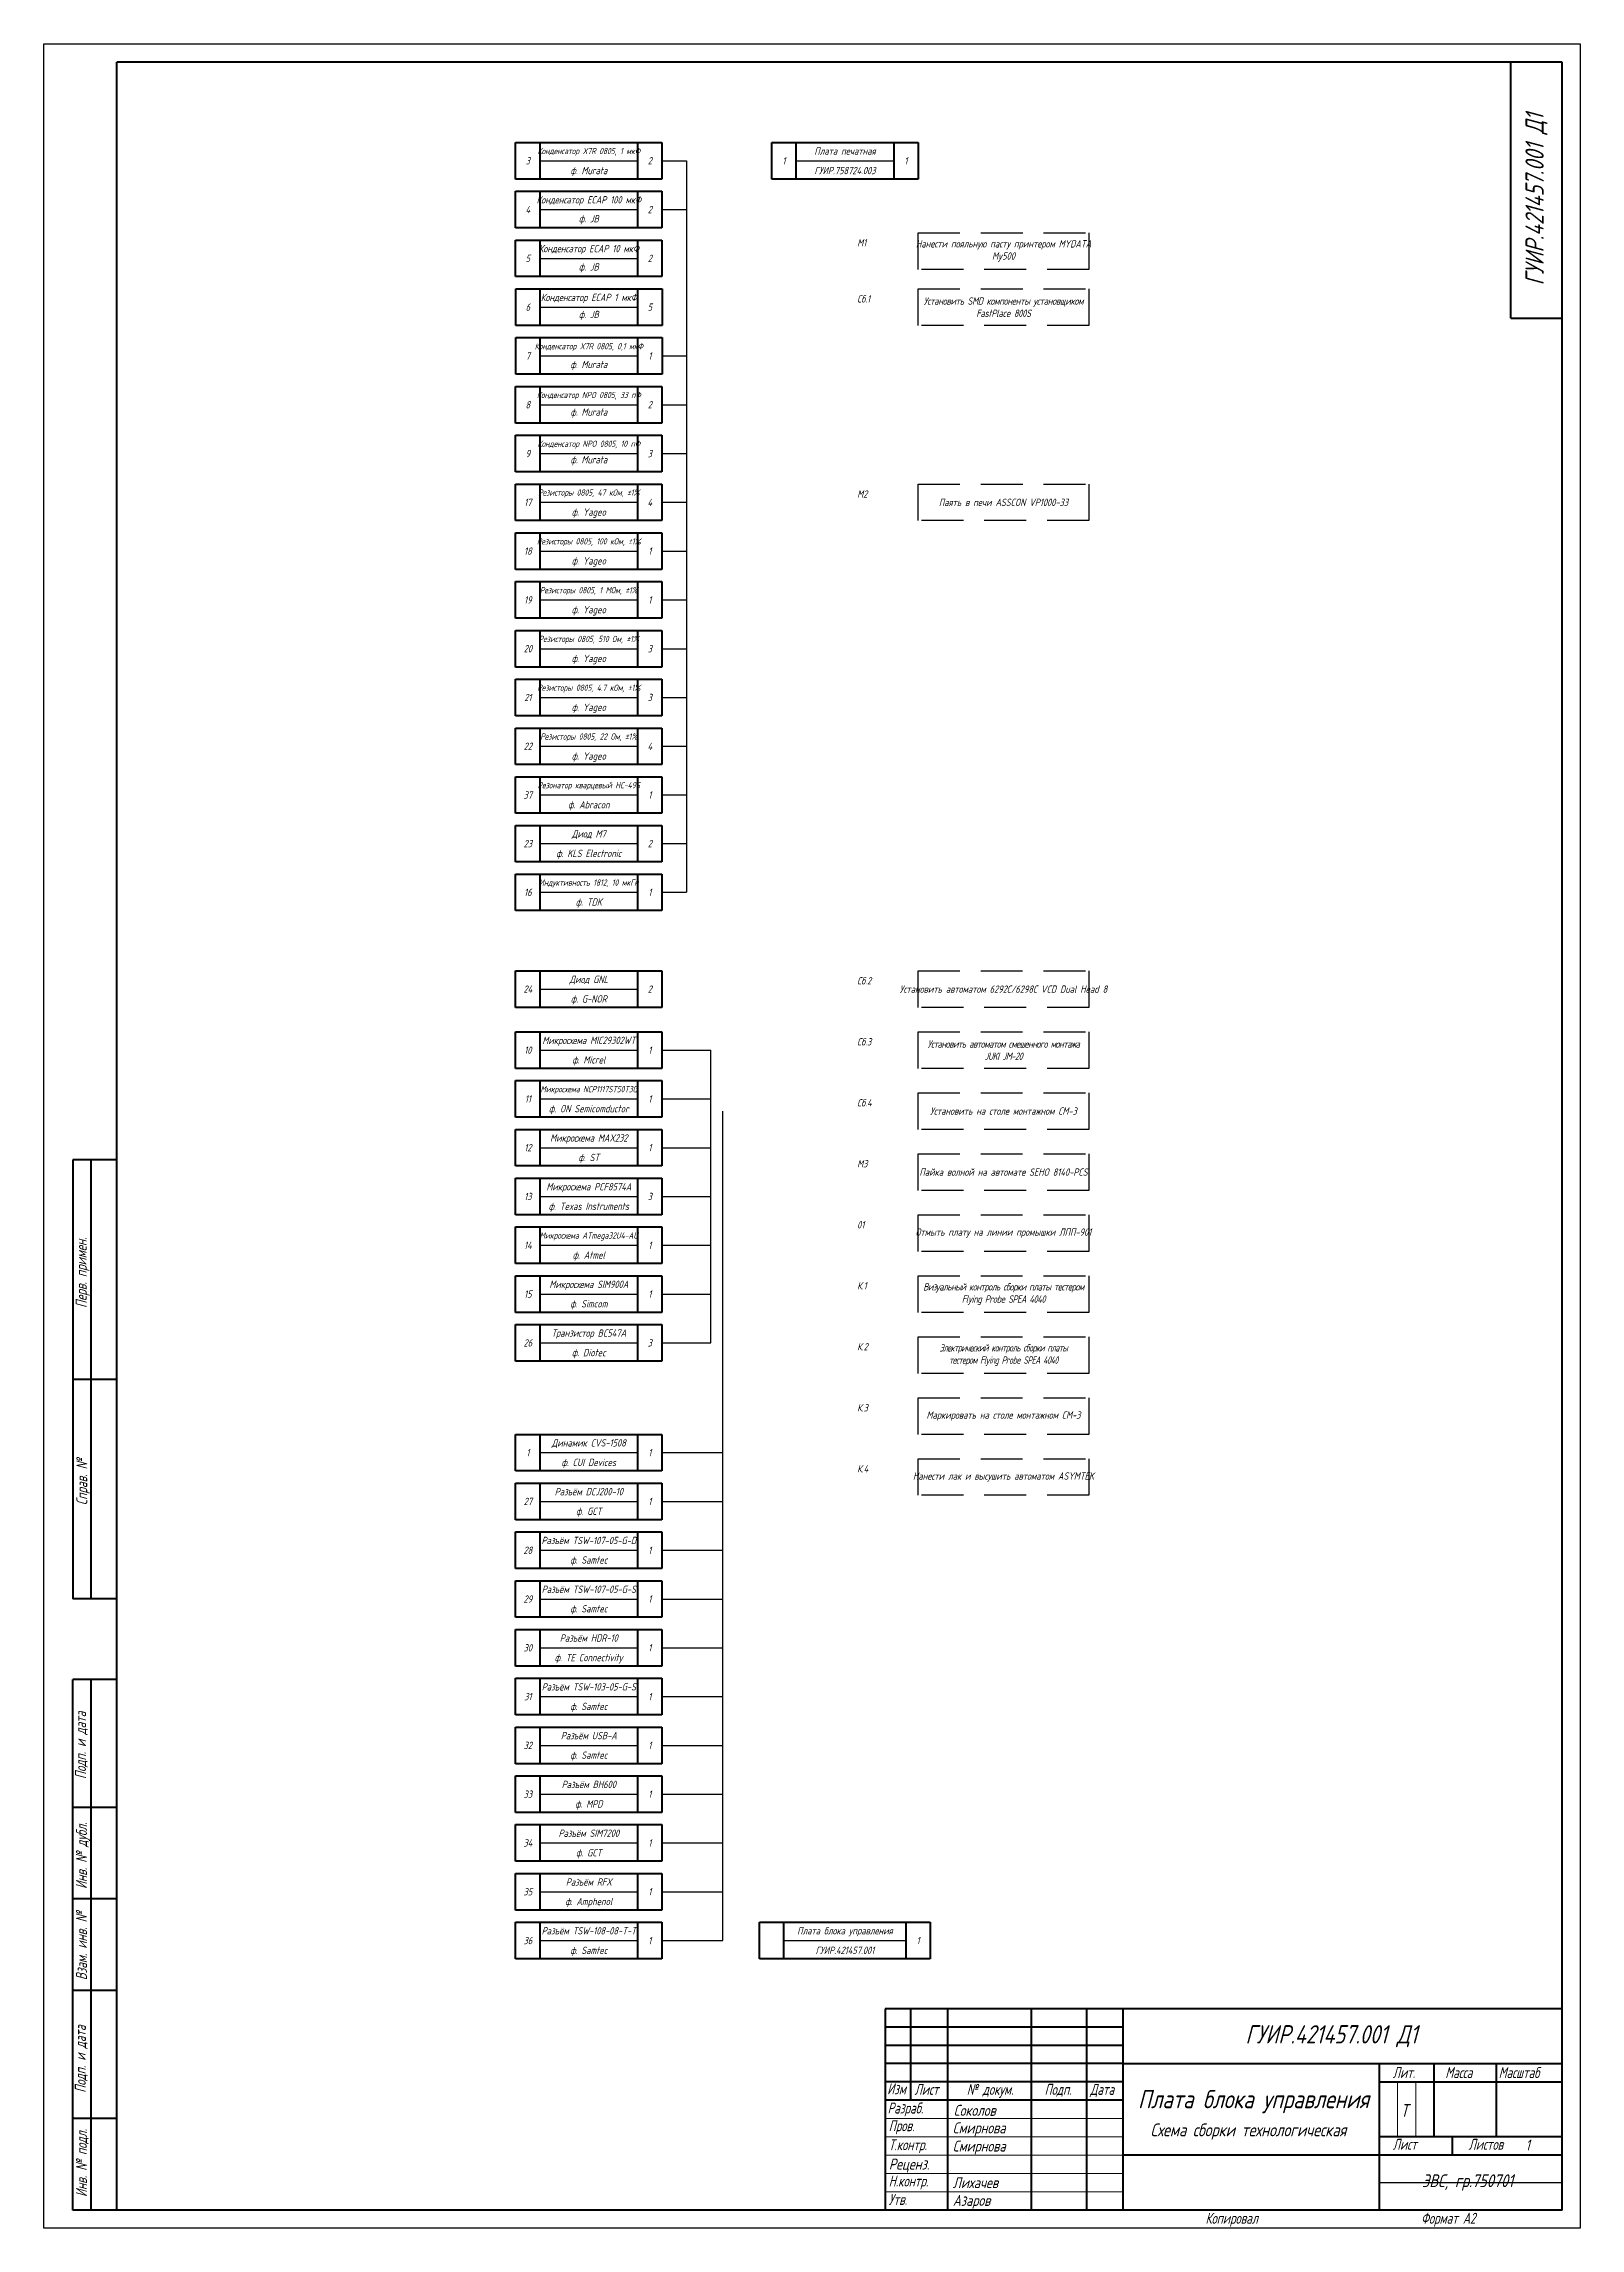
# Paper-space layout 'Лист1' of a CAD drawing. Header units: millimetres. Extents: x -1 to 419, y -1 to 596.
import ezdxf
from ezdxf.enums import TextEntityAlignment as Align

# ---------------------------------------------------------------- set-up
doc = ezdxf.new("R2010")
doc.units = ezdxf.units.MM
doc.header["$LTSCALE"] = 0.5
doc.linetypes.add('DASHED', pattern=[19.05, 12.7, -6.35])
doc.layers.get('0').update_dxf_attribs({"lineweight": 60})
doc.layers.get('Defpoints').update_dxf_attribs({"color": 5})
for name, color, linetype, lineweight in [('1', 2, 'Continuous', 25), ('2', 5, 'Continuous', 53), ('Основная', 7, 'Continuous', 40), ('текст', 7, 'Continuous', 30), ('тонкая', 7, 'Continuous', 20)]:
    doc.layers.add(name, color=color, linetype=linetype, lineweight=lineweight)
for name, color, linetype in [('HIDDEN', 8, 'DASHED'), ('KONTUR', 7, 'Continuous'), ('TEXT', 4, 'Continuous')]:
    doc.layers.add(name, color=color, linetype=linetype)
doc.styles.add('GOST type A0', font='', dxfattribs={"oblique": 15, "height": 3.5})
doc.styles.add('GOST-A', font='', dxfattribs={"width": 0.9, "oblique": 15, "height": 2})
doc.styles.get('GOST type A0').set_extended_font_data('GOST type A')
doc.styles.get('GOST-A').set_extended_font_data('GOST type A')

psp = doc.layouts.new('Лист1')

# ---------------------------------------------------------------- linework, layer by layer
at = {"color": 7}
for p, q in [((294.22, 54.22), (229.22, 54.22)), ((294.22, 49.22), (229.22, 49.22)), ((294.22, 44.22), (229.22, 44.22)), ((364.22, 4.22), (364.22, 4.22)), ((364.22, 4.22), (364.22, 4.22)), ((364.22, 4.22), (364.22, 4.22))]:
    psp.add_line(p, q, dxfattribs=at)
at = {"color": 7, "lineweight": 50}
for p, q in [((294.22, 39.22), (229.22, 39.22)), ((294.22, 34.22), (229.22, 34.22))]:
    psp.add_line(p, q, dxfattribs=at)
at = {"layer": '1', "color": 7}
for p, q in [((134.89, 564.23), (161.55, 564.23)), ((168.22, 564.23), (174.89, 564.23)), ((174.89, 564.23), (174.89, 404.22)), ((204.89, 564.23), (231.55, 564.23)), ((134.89, 550.89), (161.55, 550.89)), ((168.22, 550.89), (174.89, 550.89)), ((134.89, 537.56), (161.55, 537.56)), ((134.89, 524.23), (161.56, 524.23)), ((134.89, 510.89), (161.56, 510.89)), ((168.22, 510.89), (174.89, 510.89)), ((134.89, 497.56), (161.55, 497.56)), ((168.22, 497.56), (174.89, 497.56)), ((134.89, 484.22), (161.55, 484.22)), ((168.22, 484.22), (174.89, 484.22)), ((134.89, 470.89), (161.55, 470.89)), ((168.22, 470.89), (174.89, 470.89)), ((134.89, 457.56), (161.55, 457.56)), ((168.22, 457.56), (174.89, 457.56)), ((134.89, 444.23), (161.55, 444.23)), ((168.22, 444.23), (174.89, 444.23)), ((134.89, 430.89), (161.55, 430.89)), ((168.22, 430.89), (174.89, 430.89)), ((134.89, 417.56), (161.55, 417.56)), ((168.22, 417.56), (174.89, 417.56)), ((134.89, 404.22), (161.55, 404.22)), ((168.22, 404.22), (174.89, 404.22)), ((174.89, 404.22), (174.89, 390.92)), ((134.89, 390.92), (161.55, 390.92)), ((168.22, 390.92), (174.89, 390.92)), ((174.89, 390.92), (174.89, 377.62)), ((134.89, 377.62), (161.55, 377.62)), ((168.22, 377.62), (174.89, 377.62)), ((174.89, 377.62), (174.89, 364.32)), ((134.89, 364.32), (161.55, 364.32)), ((168.22, 364.32), (174.89, 364.32)), ((134.88, 337.86), (161.55, 337.86)), ((134.89, 321.19), (161.55, 321.19)), ((168.22, 321.19), (181.55, 321.19)), ((181.55, 241.19), (181.55, 321.19)), ((134.89, 307.86), (161.55, 307.86)), ((168.22, 307.86), (181.55, 307.86)), ((184.88, 144.53), (184.88, 304.53)), ((134.89, 294.53), (161.55, 294.53)), ((168.22, 294.53), (181.55, 294.53)), ((134.89, 281.19), (161.55, 281.19)), ((168.22, 281.19), (181.55, 281.19)), ((134.89, 267.86), (161.55, 267.86)), ((168.22, 267.86), (181.55, 267.86)), ((134.89, 254.53), (161.55, 254.53)), ((168.22, 254.53), (181.55, 254.53)), ((134.89, 241.19), (161.55, 241.19)), ((168.22, 241.19), (181.55, 241.19)), ((134.88, 211.19), (161.55, 211.19)), ((168.21, 211.19), (184.88, 211.19)), ((134.88, 197.86), (161.55, 197.86)), ((168.21, 197.86), (184.88, 197.86)), ((134.88, 184.53), (161.55, 184.53)), ((168.21, 184.53), (184.88, 184.53)), ((134.88, 171.19), (161.55, 171.19)), ((168.21, 171.19), (184.88, 171.19)), ((134.88, 157.86), (161.55, 157.86)), ((168.21, 157.86), (184.88, 157.86)), ((184.88, 144.53), (184.88, 157.86)), ((134.88, 144.53), (161.55, 144.53)), ((168.21, 144.53), (184.88, 144.53)), ((168.21, 144.53), (184.88, 144.53)), ((184.88, 131.19), (184.88, 144.53)), ((134.88, 131.19), (161.55, 131.19)), ((168.21, 131.19), (184.88, 131.19)), ((168.21, 131.19), (184.88, 131.19)), ((184.88, 117.86), (184.88, 131.19)), ((134.88, 117.86), (161.55, 117.86)), ((168.21, 117.86), (184.88, 117.86)), ((168.21, 117.86), (184.88, 117.86)), ((184.88, 104.53), (184.88, 117.86)), ((134.88, 104.53), (161.55, 104.53)), ((168.21, 104.53), (184.88, 104.53)), ((168.21, 104.53), (184.88, 104.53)), ((184.88, 91.19), (184.88, 104.53)), ((134.88, 91.19), (161.55, 91.19)), ((168.21, 91.19), (184.88, 91.19)), ((168.21, 91.19), (184.88, 91.19)), ((184.88, 77.86), (184.88, 91.19)), ((134.88, 77.86), (161.55, 77.86)), ((168.21, 77.86), (184.88, 77.86)), ((168.21, 77.86), (184.88, 77.86)), ((201.55, 77.86), (234.88, 77.86))]:
    psp.add_line(p, q, dxfattribs=at)
at = {"layer": '2', "color": 7}
for p, q in [((128.22, 569.23), (168.22, 569.23)), ((128.22, 559.23), (128.22, 569.23)), ((134.89, 559.23), (134.89, 569.23)), ((161.55, 569.23), (161.55, 559.23)), ((168.22, 569.23), (168.22, 559.23)), ((198.22, 569.23), (238.22, 569.23)), ((198.22, 559.23), (198.22, 569.23)), ((204.89, 559.23), (204.89, 569.23)), ((231.55, 569.23), (231.55, 559.23)), ((238.22, 569.23), (238.22, 559.23)), ((168.22, 559.23), (128.22, 559.23)), ((128.22, 555.89), (168.22, 555.89)), ((128.22, 545.89), (128.22, 555.89)), ((134.89, 545.89), (134.89, 555.89)), ((161.55, 555.89), (161.55, 545.89)), ((168.22, 555.89), (168.22, 545.89)), ((238.22, 559.23), (198.22, 559.23)), ((168.22, 545.89), (128.22, 545.89)), ((128.22, 542.56), (168.22, 542.56)), ((128.22, 532.56), (128.22, 542.56)), ((134.89, 532.56), (134.89, 542.56)), ((161.55, 542.56), (161.55, 532.56)), ((168.22, 542.56), (168.22, 532.56)), ((168.22, 532.56), (128.22, 532.56)), ((128.23, 529.23), (168.23, 529.23)), ((128.23, 519.23), (128.23, 529.23)), ((134.89, 519.23), (134.89, 529.23)), ((161.56, 529.23), (161.56, 519.23)), ((168.23, 529.23), (168.23, 519.23)), ((168.23, 519.23), (128.23, 519.23)), ((128.23, 515.89), (168.23, 515.89)), ((128.23, 505.89), (128.23, 515.89)), ((134.89, 505.89), (134.89, 515.89)), ((161.56, 515.89), (161.56, 505.89)), ((168.23, 515.89), (168.23, 505.89)), ((128.22, 502.56), (168.22, 502.56)), ((128.22, 492.56), (128.22, 502.56)), ((168.23, 505.89), (128.23, 505.89)), ((134.89, 492.56), (134.89, 502.56)), ((161.55, 502.56), (161.55, 492.56)), ((168.22, 502.56), (168.22, 492.56)), ((168.22, 492.56), (128.22, 492.56)), ((128.22, 489.22), (168.22, 489.22)), ((128.22, 479.22), (128.22, 489.22)), ((134.89, 479.22), (134.89, 489.22)), ((161.55, 489.22), (161.55, 479.22)), ((168.22, 489.22), (168.22, 479.22)), ((168.22, 479.22), (128.22, 479.22)), ((128.22, 475.89), (168.22, 475.89)), ((128.22, 465.89), (128.22, 475.89)), ((134.89, 465.89), (134.89, 475.89)), ((161.55, 475.89), (161.55, 465.89)), ((168.22, 475.89), (168.22, 465.89)), ((168.22, 465.89), (128.22, 465.89)), ((128.22, 462.56), (168.22, 462.56)), ((128.22, 452.56), (128.22, 462.56)), ((134.89, 452.56), (134.89, 462.56)), ((161.55, 462.56), (161.55, 452.56)), ((168.22, 462.56), (168.22, 452.56)), ((168.22, 452.56), (128.22, 452.56)), ((128.22, 449.23), (168.22, 449.23)), ((128.22, 439.23), (128.22, 449.23)), ((134.89, 439.23), (134.89, 449.23)), ((161.55, 449.23), (161.55, 439.23)), ((168.22, 449.23), (168.22, 439.23)), ((168.22, 439.23), (128.22, 439.23)), ((128.22, 435.89), (168.22, 435.89)), ((128.22, 425.89), (128.22, 435.89)), ((134.89, 425.89), (134.89, 435.89)), ((161.55, 435.89), (161.55, 425.89)), ((168.22, 435.89), (168.22, 425.89)), ((168.22, 425.89), (128.22, 425.89)), ((128.22, 422.56), (168.22, 422.56)), ((128.22, 412.56), (128.22, 422.56)), ((134.89, 412.56), (134.89, 422.56)), ((161.55, 422.56), (161.55, 412.56)), ((168.22, 422.56), (168.22, 412.56)), ((168.22, 412.56), (128.22, 412.56)), ((128.22, 409.22), (168.22, 409.22)), ((128.22, 399.22), (128.22, 409.22)), ((134.89, 399.22), (134.89, 409.22)), ((161.55, 409.22), (161.55, 399.22)), ((168.22, 409.22), (168.22, 399.22)), ((168.22, 399.22), (128.22, 399.22)), ((128.22, 395.92), (168.22, 395.92)), ((128.22, 385.92), (128.22, 395.92)), ((134.89, 385.92), (134.89, 395.92)), ((161.55, 395.92), (161.55, 385.92)), ((168.22, 395.92), (168.22, 385.92)), ((168.22, 385.92), (128.22, 385.92)), ((128.22, 382.62), (168.22, 382.62)), ((128.22, 372.62), (128.22, 382.62)), ((134.89, 372.62), (134.89, 382.62)), ((161.55, 382.62), (161.55, 372.62)), ((168.22, 382.62), (168.22, 372.62)), ((168.22, 372.62), (128.22, 372.62)), ((128.22, 369.32), (168.22, 369.32)), ((128.22, 359.32), (128.22, 369.32)), ((134.89, 359.32), (134.89, 369.32)), ((161.55, 369.32), (161.55, 359.32)), ((168.22, 369.32), (168.22, 359.32)), ((168.22, 359.32), (128.22, 359.32)), ((128.21, 342.86), (168.21, 342.86)), ((128.21, 332.86), (128.21, 342.86)), ((134.88, 332.86), (134.88, 342.86)), ((161.55, 342.86), (161.55, 332.86)), ((168.21, 342.86), (168.21, 332.86)), ((168.21, 332.86), (128.21, 332.86)), ((128.22, 326.19), (168.22, 326.19)), ((128.22, 316.19), (128.22, 326.19)), ((134.89, 316.19), (134.89, 326.19)), ((161.55, 326.19), (161.55, 316.19)), ((168.22, 326.19), (168.22, 316.19)), ((168.22, 316.19), (128.22, 316.19)), ((128.22, 312.86), (168.22, 312.86)), ((128.22, 302.86), (128.22, 312.86)), ((134.89, 302.86), (134.89, 312.86)), ((161.55, 312.86), (161.55, 302.86)), ((168.22, 312.86), (168.22, 302.86)), ((168.22, 302.86), (128.22, 302.86)), ((128.22, 299.53), (168.22, 299.53)), ((128.22, 289.53), (128.22, 299.53)), ((134.89, 289.53), (134.89, 299.53)), ((161.55, 299.53), (161.55, 289.53)), ((168.22, 299.53), (168.22, 289.53)), ((168.22, 289.53), (128.22, 289.53)), ((128.22, 286.19), (168.22, 286.19)), ((128.22, 276.19), (128.22, 286.19)), ((134.89, 276.19), (134.89, 286.19)), ((161.55, 286.19), (161.55, 276.19)), ((168.22, 286.19), (168.22, 276.19)), ((168.22, 276.19), (128.22, 276.19)), ((128.22, 272.86), (168.22, 272.86)), ((128.22, 262.86), (128.22, 272.86)), ((134.89, 262.86), (134.89, 272.86)), ((161.55, 272.86), (161.55, 262.86)), ((168.22, 272.86), (168.22, 262.86)), ((168.22, 262.86), (128.22, 262.86)), ((128.22, 259.53), (168.22, 259.53)), ((128.22, 249.53), (128.22, 259.53)), ((134.89, 249.53), (134.89, 259.53)), ((161.55, 259.53), (161.55, 249.53)), ((168.22, 259.53), (168.22, 249.53)), ((168.22, 249.53), (128.22, 249.53)), ((128.22, 246.19), (168.22, 246.19)), ((128.22, 236.19), (128.22, 246.19)), ((134.89, 236.19), (134.89, 246.19)), ((161.55, 246.19), (161.55, 236.19)), ((168.22, 246.19), (168.22, 236.19)), ((168.22, 236.19), (128.22, 236.19)), ((128.21, 216.19), (168.21, 216.19)), ((128.21, 206.19), (128.21, 216.19)), ((134.88, 206.19), (134.88, 216.19)), ((161.55, 216.19), (161.55, 206.19)), ((168.21, 216.19), (168.21, 206.19)), ((168.21, 206.19), (128.21, 206.19)), ((128.21, 202.86), (168.21, 202.86)), ((128.21, 192.86), (128.21, 202.86)), ((134.88, 192.86), (134.88, 202.86)), ((161.55, 202.86), (161.55, 192.86)), ((168.21, 202.86), (168.21, 192.86)), ((168.21, 192.86), (128.21, 192.86)), ((128.21, 189.53), (168.21, 189.53)), ((128.21, 179.53), (128.21, 189.53)), ((134.88, 179.53), (134.88, 189.53)), ((161.55, 189.53), (161.55, 179.53)), ((168.21, 189.53), (168.21, 179.53)), ((168.21, 179.53), (128.21, 179.53)), ((128.21, 176.19), (168.21, 176.19)), ((128.21, 166.19), (128.21, 176.19)), ((134.88, 166.19), (134.88, 176.19)), ((161.55, 176.19), (161.55, 166.19)), ((168.21, 176.19), (168.21, 166.19)), ((168.21, 166.19), (128.21, 166.19)), ((128.21, 162.86), (168.21, 162.86)), ((128.21, 152.86), (128.21, 162.86)), ((134.88, 152.86), (134.88, 162.86)), ((161.55, 162.86), (161.55, 152.86)), ((168.21, 162.86), (168.21, 152.86)), ((168.21, 152.86), (128.21, 152.86)), ((128.21, 149.53), (168.21, 149.53)), ((128.21, 139.53), (128.21, 149.53)), ((134.88, 139.53), (134.88, 149.53)), ((161.55, 149.53), (161.55, 139.53)), ((168.21, 149.53), (168.21, 139.53)), ((168.21, 139.53), (128.21, 139.53)), ((128.21, 136.19), (168.21, 136.19)), ((128.21, 126.19), (128.21, 136.19)), ((134.88, 126.19), (134.88, 136.19)), ((161.55, 136.19), (161.55, 126.19)), ((168.21, 136.19), (168.21, 126.19)), ((168.21, 126.19), (128.21, 126.19)), ((128.21, 122.86), (168.21, 122.86)), ((128.21, 112.86), (128.21, 122.86)), ((134.88, 112.86), (134.88, 122.86)), ((161.55, 122.86), (161.55, 112.86)), ((168.21, 122.86), (168.21, 112.86)), ((168.21, 112.86), (128.21, 112.86)), ((128.21, 109.53), (168.21, 109.53)), ((128.21, 99.53), (128.21, 109.53)), ((134.88, 99.53), (134.88, 109.53)), ((161.55, 109.53), (161.55, 99.53)), ((168.21, 109.53), (168.21, 99.53)), ((168.21, 99.53), (128.21, 99.53)), ((128.21, 96.19), (168.21, 96.19)), ((128.21, 86.19), (128.21, 96.19)), ((134.88, 86.19), (134.88, 96.19)), ((161.55, 96.19), (161.55, 86.19)), ((168.21, 96.19), (168.21, 86.19)), ((168.21, 86.19), (128.21, 86.19)), ((128.21, 82.86), (168.21, 82.86)), ((128.21, 72.86), (128.21, 82.86)), ((134.88, 72.86), (134.88, 82.86)), ((161.55, 82.86), (161.55, 72.86)), ((168.21, 82.86), (168.21, 72.86)), ((194.88, 82.86), (241.55, 82.86)), ((194.88, 72.86), (194.88, 82.86)), ((201.55, 72.86), (201.55, 82.86)), ((234.88, 82.86), (234.88, 72.86)), ((241.55, 82.86), (241.55, 72.86)), ((168.21, 72.86), (128.21, 72.86)), ((241.55, 72.86), (194.88, 72.86))]:
    psp.add_line(p, q, dxfattribs=at)
at = {"layer": 'Defpoints', "color": 7}
psp.add_line((174.89, 510.89), (174.89, 497.56), dxfattribs=at)
at = {"layer": 'Defpoints'}
for p, q in [((364.22, 19.22), (364.22, 4.22)), ((364.22, 11.72), (414.22, 11.72))]:
    psp.add_line(p, q, dxfattribs=at)
at = {"layer": 'HIDDEN', "color": 7, "ltscale": 1.8}
for p, q in [((238.23, 544.56), (284.89, 544.56)), ((238.23, 534.56), (238.23, 544.56)), ((284.89, 544.56), (284.89, 534.56)), ((284.89, 534.56), (238.23, 534.56)), ((238.23, 529.23), (284.89, 529.23)), ((238.23, 519.23), (238.23, 529.23)), ((284.89, 529.23), (284.89, 519.23)), ((284.89, 519.23), (238.23, 519.23)), ((238.23, 475.89), (284.89, 475.89)), ((238.23, 465.89), (238.23, 475.89)), ((284.89, 475.89), (284.89, 465.89)), ((284.89, 465.89), (238.23, 465.89)), ((238.22, 342.86), (284.89, 342.86)), ((238.22, 332.86), (238.22, 342.86)), ((284.89, 342.86), (284.89, 332.86)), ((284.89, 332.86), (238.22, 332.86)), ((238.22, 326.19), (284.89, 326.19)), ((238.22, 316.19), (238.22, 326.19)), ((284.89, 326.19), (284.89, 316.19)), ((284.89, 316.19), (238.22, 316.19)), ((238.22, 309.53), (284.89, 309.53)), ((238.22, 299.53), (238.22, 309.53)), ((284.89, 309.53), (284.89, 299.53)), ((284.89, 299.53), (238.22, 299.53)), ((238.22, 292.86), (284.89, 292.86)), ((238.22, 282.86), (238.22, 292.86)), ((284.89, 292.86), (284.89, 282.86)), ((284.89, 282.86), (238.22, 282.86)), ((238.22, 276.19), (284.89, 276.19)), ((238.22, 266.19), (238.22, 276.19)), ((284.89, 276.19), (284.89, 266.19)), ((284.89, 266.19), (238.22, 266.19)), ((238.22, 259.53), (284.89, 259.53)), ((238.22, 249.53), (238.22, 259.53)), ((284.89, 259.53), (284.89, 249.53)), ((284.89, 249.53), (238.22, 249.53)), ((238.22, 242.86), (284.89, 242.86)), ((238.22, 232.86), (238.22, 242.86)), ((284.89, 242.86), (284.89, 232.86)), ((284.89, 232.86), (238.22, 232.86)), ((238.22, 226.19), (284.89, 226.19)), ((238.22, 216.19), (238.22, 226.19)), ((284.89, 226.19), (284.89, 216.19)), ((284.89, 216.19), (238.22, 216.19)), ((238.22, 209.53), (284.89, 209.53)), ((238.22, 199.53), (238.22, 209.53)), ((284.89, 209.53), (284.89, 199.53)), ((284.89, 199.53), (238.22, 199.53))]:
    psp.add_line(p, q, dxfattribs=at)
at = {"layer": 'KONTUR', "color": 7}
for p, q in [((-0.78, -0.78), (-0.78, 596.22)), ((-0.78, 596.22), (419.22, 596.22)), ((419.22, 596.22), (419.22, -0.78)), ((419.22, -0.78), (-0.78, -0.78))]:
    psp.add_line(p, q, dxfattribs=at)
at = {"layer": 'Основная', "color": 7}
for p, q in [((19.22, 44.22), (19.22, 591.22)), ((414.22, 591.22), (19.22, 591.22)), ((400.22, 521.22), (400.22, 591.22)), ((414.22, 4.22), (414.22, 591.22)), ((400.22, 521.22), (414.22, 521.22)), ((7.22, 291.22), (7.22, 171.22)), ((19.22, 291.22), (7.22, 291.22)), ((12.22, 171.22), (12.22, 291.22)), ((19.22, 231.22), (7.22, 231.22)), ((19.22, 171.22), (7.22, 171.22)), ((7.22, 4.22), (7.22, 149.22)), ((19.22, 149.22), (7.22, 149.22)), ((12.22, 4.22), (12.22, 149.22)), ((19.22, 114.22), (7.22, 114.22)), ((19.22, 89.22), (7.22, 89.22)), ((19.22, 64.22), (7.22, 64.22)), ((229.22, 59.22), (229.22, 4.22)), ((414.22, 59.22), (229.22, 59.22)), ((236.22, 34.22), (236.22, 59.22)), ((246.22, 59.22), (246.22, 4.22)), ((269.22, 4.22), (269.22, 59.22)), ((284.22, 59.22), (284.22, 4.22)), ((294.22, 59.22), (294.22, 4.22)), ((19.22, 4.22), (19.22, 44.22)), ((294.22, 44.22), (414.22, 44.22)), ((364.22, 44.22), (364.22, 4.22)), ((379.22, 44.22), (379.22, 24.22)), ((396.22, 44.22), (396.22, 24.22)), ((364.22, 39.22), (414.22, 39.22)), ((19.22, 29.22), (7.22, 29.22)), ((414.22, 24.22), (364.22, 24.22)), ((384.22, 24.22), (384.22, 19.22)), ((414.22, 19.22), (294.22, 19.22)), ((414.22, 4.22), (7.22, 4.22))]:
    psp.add_line(p, q, dxfattribs=at)
at = {"layer": 'тонкая', "color": 7}
for p, q in [((369.21, 39.02), (369.21, 24.22)), ((374.29, 39.02), (374.29, 24.22)), ((229.22, 29.22), (294.22, 29.22)), ((294.22, 24.22), (229.22, 24.22)), ((294.22, 19.22), (229.22, 19.22))]:
    psp.add_line(p, q, dxfattribs=at)
for points in [[(229.22, 14.22), (294.22, 14.22)], [(229.22, 9.22), (294.22, 9.22)]]:
    psp.add_lwpolyline(points, dxfattribs=at)

# ---------------------------------------------------------------- texts
at = {"color": 7, "insert": (404.22, 23.49), "char_height": 3, "attachment_point": 1, "style": 'GOST type A0'}
psp.add_mtext_dynamic_manual_height_columns('1', width=3.9729, gutter_width=17.5, heights=[0], dxfattribs=at)
at = {"layer": 'TEXT', "color": 7, "style": 'GOST-A', "oblique": 15, "width": 0.9}
for s, height, p in [('Конденсатор X7R 0805, 1 мкФ', 1.7, (148.22, 566.89)), ('Плата печатная', 2, (218.22, 566.89)), ('3', 2, (131.55, 564.23)), ('ф. Murata', 2, (148.22, 561.56)), ('2', 2, (164.89, 564.23)), ('1', 2, (201.55, 564.23)), ('ГУИР.758724.003', 2, (218.22, 561.56)), ('1', 2, (234.89, 564.23)), ('4', 2, (131.55, 550.89)), ('Конденсатор ECAP 100 мкФ', 2, (148.22, 553.56)), ('ф. JB', 2, (148.22, 548.39)), ('2', 2, (164.89, 550.89)), ('5', 2, (131.55, 537.56)), ('Конденсатор ECAP 10 мкФ', 2, (148.22, 540.23)), ('2', 2, (164.89, 537.56)), ('ф. JB', 2, (148.22, 535.23)), ('Конденсатор ECAP 1 мкФ', 2, (148.23, 526.89)), ('6', 2, (131.56, 524.23)), ('ф. JB', 2, (148.22, 522.23)), ('5', 2, (164.89, 524.23)), ('Конденсатор X7R 0805, 0,1 мкФ', 1.7, (148.23, 513.56)), ('7', 2, (131.56, 510.89)), ('ф. Murata', 2, (148.22, 508.56)), ('1', 2, (164.89, 510.89)), ('8', 2, (131.55, 497.56)), ('Конденсатор NPO 0805, 33 пФ', 1.7, (148.22, 500.23)), ('ф. Murata', 2, (148.22, 495.56)), ('2', 2, (164.89, 497.56)), ('9', 2, (131.55, 484.22)), ('Конденсатор NPO 0805, 10 пФ', 1.7, (148.22, 486.89)), ('3', 2, (164.89, 484.22)), ('ф. Murata', 2, (148.22, 482.56)), ('17', 2, (131.55, 470.89)), ('Резисторы 0805, 47 кОм, ±1%%%', 1.7, (148.22, 473.56)), ('4', 2, (164.89, 470.89)), ('ф. Yageo', 2, (148.22, 468.23)), ('Резисторы 0805, 100 кОм, ±1%%%', 1.7, (148.22, 460.23)), ('18', 2, (131.55, 457.56)), ('ф. Yageo', 2, (148.22, 454.89)), ('1', 2, (164.89, 457.56)), ('19', 2, (131.55, 444.23)), ('Резисторы 0805, 1 МОм, ±1%%%', 1.7, (148.22, 446.89)), ('ф. Yageo', 2, (148.22, 441.56)), ('1', 2, (164.89, 444.23)), ('20', 2, (131.55, 430.89)), ('Резисторы 0805, 510 Ом, ±1%%%', 1.7, (148.22, 433.56)), ('3', 2, (164.89, 430.89)), ('ф. Yageo', 2, (148.22, 428.23)), ('21', 2, (131.55, 417.56)), ('Резисторы 0805, 4.7 кОм, ±1%%%', 1.7, (148.22, 420.23)), ('3', 2, (164.89, 417.56)), ('ф. Yageo', 2, (148.22, 414.89)), ('Резисторы 0805, 22 Ом, ±1%%%', 1.7, (148.22, 406.89)), ('22', 2, (131.55, 404.22)), ('ф. Yageo', 2, (148.22, 401.56)), ('4', 2, (164.89, 404.22)), ('Резонатор кварцевый HC-49S', 1.7, (148.22, 393.59)), ('37', 2, (131.55, 390.92)), ('ф. Abracon', 2, (148.22, 388.26)), ('1', 2, (164.89, 390.92)), ('23', 2, (131.55, 377.62)), ('Диод М7', 2, (148.22, 380.29)), ('2', 2, (164.89, 377.62)), ('ф. KLS Electronic', 2, (148.22, 374.96)), ('16', 2, (131.55, 364.32)), ('Индуктивность 1812, 10 мкГн', 1.7, (148.22, 366.99)), ('1', 2, (164.89, 364.32)), ('ф. TDK', 2, (148.22, 361.66)), ('Диод GNL', 2, (148.21, 340.53)), ('24', 2, (131.55, 337.86)), ('ф. G-NOR', 2, (148.21, 335.19)), ('2', 2, (164.88, 337.86)), ('Микросхема MIC29302WT', 2, (148.22, 323.86)), ('10', 2, (131.55, 321.19)), ('ф. Micrel', 2, (148.22, 318.53)), ('1', 2, (164.89, 321.19)), ('Микросхема NCP1117ST50T3G', 1.7, (148.22, 310.53)), ('11', 2, (131.55, 307.86)), ('ф. ON Semicomductor', 2, (148.22, 305.19)), ('1', 2, (164.89, 307.86)), ('12', 2, (131.55, 294.53)), ('Микросхема MAX232', 2, (148.22, 297.19)), ('ф. ST', 2, (148.22, 291.86)), ('1', 2, (164.89, 294.53)), ('13', 2, (131.55, 281.19)), ('Микросхема PCF8574A', 2, (148.22, 283.86)), ('3', 2, (164.89, 281.19)), ('ф. Texas Instruments', 2, (148.22, 278.53)), ('14', 2, (131.55, 267.86)), ('Микросхема ATmega32U4-AU', 1.7, (148.22, 270.53)), ('1', 2, (164.89, 267.86)), ('ф. Atmel', 2, (148.22, 265.19)), ('Микросхема SIM900A', 2, (148.22, 257.19)), ('15', 2, (131.55, 254.53)), ('ф. Simcom', 2, (148.22, 251.86)), ('1', 2, (164.89, 254.53)), ('Транзистор BC547A', 2, (148.22, 243.86)), ('26', 2, (131.55, 241.19)), ('ф. Diotec', 2, (148.22, 238.53)), ('3', 2, (164.89, 241.19)), ('1', 2, (131.55, 211.19)), ('Динамик CVS-1508', 2, (148.21, 213.86)), ('ф. CUI Devices', 2, (148.21, 208.53)), ('1', 2, (164.88, 211.19)), ('27', 2, (131.55, 197.86)), ('Разъём DCJ200-10', 2, (148.21, 200.53)), ('1', 2, (164.88, 197.86)), ('ф. GCT', 2, (148.21, 195.19)), ('28', 2, (131.55, 184.53)), ('Разъём TSW-107-05-G-D', 2, (148.21, 187.19)), ('1', 2, (164.88, 184.53)), ('ф. Samtec', 2, (148.21, 181.86)), ('Разъём TSW-107-05-G-S', 2, (148.21, 173.86)), ('29', 2, (131.55, 171.19)), ('ф. Samtec', 2, (148.21, 168.53)), ('1', 2, (164.88, 171.19)), ('Разъём HDR-10', 2, (148.21, 160.53)), ('30', 2, (131.55, 157.86)), ('ф. TE Connectivity', 2, (148.21, 155.19)), ('1', 2, (164.88, 157.86)), ('31', 2, (131.55, 144.53)), ('Разъём TSW-103-05-G-S', 2, (148.21, 147.19)), ('1', 2, (164.88, 144.53)), ('ф. Samtec', 2, (148.21, 141.86)), ('32', 2, (131.55, 131.19)), ('Разъём USB-A', 2, (148.21, 133.86)), ('1', 2, (164.88, 131.19)), ('ф. Samtec', 2, (148.21, 128.53)), ('Разъём BH600', 2, (148.21, 120.53)), ('33', 2, (131.55, 117.86)), ('ф. MPD', 2, (148.21, 115.19)), ('1', 2, (164.88, 117.86)), ('Разъём SIM7200', 2, (148.21, 107.19)), ('34', 2, (131.55, 104.53)), ('ф. GCT', 2, (148.21, 101.86)), ('1', 2, (164.88, 104.53)), ('35', 2, (131.55, 91.19)), ('Разъём RFX', 2, (148.21, 93.86)), ('1', 2, (164.88, 91.19)), ('ф. Amphenol', 2, (148.21, 88.53)), ('36', 2, (131.55, 77.86)), ('Разъём TSW-108-08-T-T', 2, (148.21, 80.53)), ('1', 2, (164.88, 77.86)), ('Плата блока управления', 2, (218.21, 80.53)), ('1', 2, (238.21, 77.86)), ('ф. Samtec', 2, (148.21, 75.19)), ('ГУИР.421457.001', 2, (218.21, 75.19))]:
    psp.add_text(s, height=height, dxfattribs=at).set_placement(p, align=Align.MIDDLE_CENTER)
for s, p in [('М1', (221.56, 540.22)), ('Сб.1', (221.56, 524.89)), ('М2', (221.56, 471.56)), ('Сб.2', (221.55, 338.53)), ('Сб.3', (221.55, 321.86)), ('Сб.4', (221.55, 305.19)), ('М3', (221.55, 288.53)), ('01', (221.55, 271.86)), ('К.1', (221.55, 255.19)), ('К.2', (221.55, 238.53)), ('К.3', (221.55, 221.86)), ('К.4', (221.55, 205.19))]:
    psp.add_text(s, height=2, dxfattribs=at).set_placement(p, align=Align.BOTTOM_LEFT)
at = {"layer": 'TEXT', "color": 7, "char_height": 2, "attachment_point": 5, "style": 'GOST-A'}
for s, width, heights, insert in [('Нанести пояльную пасту принтером MYDATA My500', 44.0979, [8.42], (261.56, 539.56)), ('{\\T0.95;Установить SMD компоненты установщиком FastPlace 800S}', 45.1747, [6.06], (261.56, 524.23)), ('Паять в печи ASSCON VP1000-33', 67.4561, [0], (261.56, 470.89)), ('Установить автоматом 6292С/6298С VCD Dual Head 8', 49.989, [6.85], (261.55, 337.86)), ('{\\T0.9;Установить автоматом смешенного монтажа JUKI JM-20}', 39.9927, [7.83], (261.55, 321.19)), ('Установить на столе монтажном СМ-3', 70.0009, [0], (261.55, 304.53)), ('Пайка волной на автомате SEHO 8140-PCS', 69.7992, [0], (261.55, 287.86)), ('Отмыть плату на линии промышки ЛПП-901 ', 61.2526, [10.38], (261.55, 271.19)), ('\\A1;{\\T0.9;Визуальный контроль сборки платы \\A0;тестером Flying Probe SPEA 4040}', 39.9594, [6.82], (261.55, 254.53)), ('\\A1;{\\W0.8;\\T0.9;Электрический контроль сборки платы \\A0;тестером Flying Probe SPEA 4040}', 34.4708, [9.5], (261.55, 237.86)), ('Маркировать на столе монтажном СМ-3', 61.2526, [0], (261.55, 221.19)), ('Нанести лак и высушить автоматом ASYMTEK', 65.6263, [0], (261.55, 204.53))]:
    psp.add_mtext_dynamic_manual_height_columns(s, width=width, gutter_width=17.5, heights=heights, dxfattribs=dict(at, insert=insert))
at = {"layer": 'текст', "color": 7, "style": 'GOST-A', "oblique": 15, "width": 0.9}
for s, p in [('Перв. примен.', (10.97, 250.74)), ('Справ. №', (11.13, 196.85)), ('Подп. и дата', (10.79, 122)), ('Инв. № дубл.', (11.04, 91.97)), ('Взам. инв. №', (11.04, 67.04)), ('Подп. и дата', (10.74, 36.26)), ('Инв. № подл.', (11.04, 7.79))]:
    psp.add_text(s, height=3, rotation=90, dxfattribs=at).set_placement(p)
for s, p in [('Лит.', (367.94, 40.29)), ('Масса', (382.31, 40.29)), ('Масштаб', (396.9, 40.29)), ('Изм', (229.76, 35.84)), ('Лист', (237.24, 35.69)), ('№ докум. ', (251.52, 35.69)), ('Подп.', (272.78, 35.69)), ('Дата', (285.23, 35.69)), ('Разраб.', (229.88, 30.59)), ('Пров.', (230.18, 25.75)), ('Т.контр.', (230.18, 20.56)), ('Лист', (367.94, 20.68)), ('Листов', (388.66, 20.68)), ('Н.контр.', (230.18, 10.64)), ('Утв.', (230.18, 5.62)), ('Копировал', (316.76, 0.47)), ('Формат А2', (375.68, 0.47))]:
    psp.add_text(s, height=3, dxfattribs=at).set_placement(p)
at = {"layer": 'текст', "color": 7, "style": 'GOST type A0', "oblique": 15}
psp.add_text('Реценз.', height=3, dxfattribs=at).set_placement((230.23, 15.27))
at = {"layer": 'тонкая', "color": 7, "style": 'GOST type A0', "oblique": 15}
psp.add_text('Т', height=3.5, dxfattribs=at).set_placement((370.12, 29.7))
at = {"layer": 'тонкая', "color": 7, "insert": (404.22, 530.17), "char_height": 5, "attachment_point": 1, "rotation": 90, "style": 'GOST type A0'}
psp.add_mtext_dynamic_manual_height_columns('ГУИР.421457.001 Д1', width=57.8132, gutter_width=47.88, heights=[3.09], dxfattribs=at)
at = {"layer": 'тонкая', "color": 7, "attachment_point": 1, "style": 'GOST type A0'}
for s, width, gutter_width, heights, insert, char_height in [('ГУИР.421457.001 Д1', 57.8132, 47.88, [3.09], (327.68, 54.74), 5), ('\\pi5.36281;Плата блока управления', 74.2047, 12.5, [2.36], (292.95, 37.03), 5), ('Соколов', 7.5622, 12.5, [0], (247.97, 32.96), 3), ('Смирнова', 7.5622, 12.5, [0], (247.68, 28.17), 3), ('Схема сборки технологическая', 63.2793, 12.5, [0], (301.72, 27.86), 3.5), ('Смирнова', 7.5622, 12.5, [0], (247.71, 23.2), 3), ('Лихачев', 7.5622, 12.5, [0], (247.71, 13.2), 3), ('ЭВС, гр.750701', 28.5892, 12.5, [2.56], (375.93, 13.98), 3.5), ('Азаров', 7.5622, 12.5, [0], (247.71, 8.35), 3)]:
    psp.add_mtext_dynamic_manual_height_columns(s, width=width, gutter_width=gutter_width, heights=heights, dxfattribs=dict(at, insert=insert, char_height=char_height))

doc.saveas('drawing.dxf')
